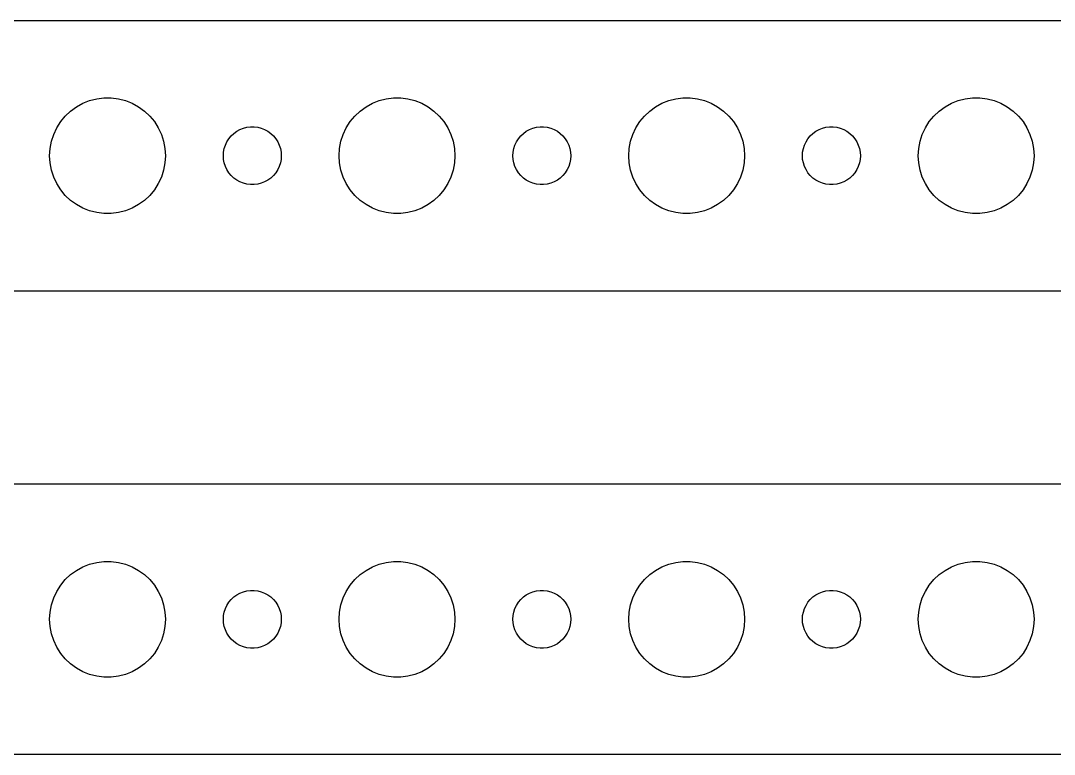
# Model space of a CAD drawing. Header units: metres. Extents: x -217 to 217, y 41 to 79.
# Drawn here: x -109.5 to -56, y 41 to 79 of the extents above; entities that cross this region are included whole.
import ezdxf

# ---------------------------------------------------------------- set-up
doc = ezdxf.new("R2010")
doc.units = ezdxf.units.M

msp = doc.modelspace()

# ---------------------------------------------------------------- linework, layer by layer
for p, q in [((212.314, 78.9901), (-212.314, 78.9901)), ((-105.562, 74.9469), (-105.188, 74.9941)), ((-105.188, 74.9941), (-104.812, 74.9941)), ((-104.812, 74.9941), (-104.438, 74.9469)), ((-90.5621, 74.9469), (-90.1884, 74.9941)), ((-90.1884, 74.9941), (-89.8116, 74.9941)), ((-89.8116, 74.9941), (-89.4379, 74.9469)), ((-75.5621, 74.9469), (-75.1884, 74.9941)), ((-75.1884, 74.9941), (-74.8116, 74.9941)), ((-74.8116, 74.9941), (-74.4379, 74.9469)), ((-60.5621, 74.9469), (-60.1884, 74.9941)), ((-60.1884, 74.9941), (-59.8116, 74.9941)), ((-59.8116, 74.9941), (-59.4379, 74.9469)), ((-106.912, 74.3115), (-106.607, 74.533)), ((-106.607, 74.533), (-106.277, 74.7145)), ((-106.277, 74.7145), (-105.927, 74.8532)), ((-105.927, 74.8532), (-105.562, 74.9469)), ((-104.438, 74.9469), (-104.073, 74.8532)), ((-104.073, 74.8532), (-103.723, 74.7145)), ((-103.723, 74.7145), (-103.393, 74.533)), ((-103.393, 74.533), (-103.088, 74.3115)), ((-91.9123, 74.3115), (-91.6075, 74.533)), ((-91.6075, 74.533), (-91.2773, 74.7145)), ((-91.2773, 74.7145), (-90.927, 74.8532)), ((-90.927, 74.8532), (-90.5621, 74.9469)), ((-89.4379, 74.9469), (-89.073, 74.8532)), ((-89.073, 74.8532), (-88.7227, 74.7145)), ((-88.7227, 74.7145), (-88.3925, 74.533)), ((-88.3925, 74.533), (-88.0877, 74.3115)), ((-76.9123, 74.3115), (-76.6075, 74.533)), ((-76.6075, 74.533), (-76.2773, 74.7145)), ((-76.2773, 74.7145), (-75.927, 74.8532)), ((-75.927, 74.8532), (-75.5621, 74.9469)), ((-74.4379, 74.9469), (-74.073, 74.8532)), ((-74.073, 74.8532), (-73.7227, 74.7145)), ((-73.7227, 74.7145), (-73.3925, 74.533)), ((-73.3925, 74.533), (-73.0877, 74.3115)), ((-61.9123, 74.3115), (-61.6075, 74.533)), ((-61.6075, 74.533), (-61.2773, 74.7145)), ((-61.2773, 74.7145), (-60.927, 74.8532)), ((-60.927, 74.8532), (-60.5621, 74.9469)), ((-59.4379, 74.9469), (-59.0729, 74.8532)), ((-59.0729, 74.8532), (-58.7227, 74.7145)), ((-58.7227, 74.7145), (-58.3925, 74.533)), ((-58.3925, 74.533), (-58.0877, 74.3115)), ((-107.427, 73.7634), (-107.187, 74.0536)), ((-107.187, 74.0536), (-106.912, 74.3115)), ((-103.088, 74.3115), (-102.813, 74.0536)), ((-102.813, 74.0536), (-102.573, 73.7634)), ((-92.427, 73.7634), (-92.1869, 74.0536)), ((-92.1869, 74.0536), (-91.9123, 74.3115)), ((-88.0877, 74.3115), (-87.8131, 74.0536)), ((-87.8131, 74.0536), (-87.573, 73.7634)), ((-77.427, 73.7634), (-77.1869, 74.0536)), ((-77.1869, 74.0536), (-76.9123, 74.3115)), ((-73.0877, 74.3115), (-72.8131, 74.0536)), ((-72.8131, 74.0536), (-72.573, 73.7634)), ((-62.427, 73.7634), (-62.1869, 74.0536)), ((-62.1869, 74.0536), (-61.9123, 74.3115)), ((-58.0877, 74.3115), (-57.8131, 74.0536)), ((-57.8131, 74.0536), (-57.5729, 73.7634)), ((-107.789, 73.1044), (-107.629, 73.4453)), ((-107.629, 73.4453), (-107.427, 73.7634)), ((-102.573, 73.7634), (-102.371, 73.4453)), ((-102.371, 73.4453), (-102.211, 73.1044)), ((-98.1387, 73.3572), (-97.9635, 73.4266)), ((-97.9635, 73.4266), (-97.7811, 73.4734)), ((-97.7811, 73.4734), (-97.5942, 73.497)), ((-97.5942, 73.497), (-97.4058, 73.497)), ((-97.4058, 73.497), (-97.2189, 73.4734)), ((-97.2189, 73.4734), (-97.0365, 73.4266)), ((-97.0365, 73.4266), (-96.8613, 73.3572)), ((-92.7893, 73.1044), (-92.6289, 73.4453)), ((-92.6289, 73.4453), (-92.427, 73.7634)), ((-87.573, 73.7634), (-87.3711, 73.4453)), ((-87.3711, 73.4453), (-87.2107, 73.1044)), ((-83.1387, 73.3572), (-82.9635, 73.4266)), ((-82.9635, 73.4266), (-82.7811, 73.4734)), ((-82.7811, 73.4734), (-82.5942, 73.497)), ((-82.5942, 73.497), (-82.4058, 73.497)), ((-82.4058, 73.497), (-82.2189, 73.4734)), ((-82.2189, 73.4734), (-82.0365, 73.4266)), ((-82.0365, 73.4266), (-81.8613, 73.3572)), ((-77.7893, 73.1044), (-77.6289, 73.4453)), ((-77.6289, 73.4453), (-77.427, 73.7634)), ((-72.573, 73.7634), (-72.3711, 73.4453)), ((-72.3711, 73.4453), (-72.2107, 73.1044)), ((-68.1387, 73.3572), (-67.9635, 73.4266)), ((-67.9635, 73.4266), (-67.7811, 73.4734)), ((-67.7811, 73.4734), (-67.5942, 73.497)), ((-67.5942, 73.497), (-67.4058, 73.497)), ((-67.4058, 73.497), (-67.2189, 73.4734)), ((-67.2189, 73.4734), (-67.0365, 73.4266)), ((-67.0365, 73.4266), (-66.8613, 73.3572)), ((-62.7893, 73.1044), (-62.6289, 73.4453)), ((-62.6289, 73.4453), (-62.427, 73.7634)), ((-57.5729, 73.7634), (-57.3711, 73.4453)), ((-57.3711, 73.4453), (-57.2107, 73.1044)), ((-107.906, 72.7461), (-107.789, 73.1044)), ((-102.211, 73.1044), (-102.094, 72.7461)), ((-98.8145, 72.7226), (-98.7135, 72.8817)), ((-98.7135, 72.8817), (-98.5934, 73.0268)), ((-98.5934, 73.0268), (-98.4561, 73.1558)), ((-98.4561, 73.1558), (-98.3037, 73.2665)), ((-98.3037, 73.2665), (-98.1387, 73.3572)), ((-96.8613, 73.3572), (-96.6963, 73.2665)), ((-96.6963, 73.2665), (-96.5439, 73.1558)), ((-96.5439, 73.1558), (-96.4065, 73.0268)), ((-96.4065, 73.0268), (-96.2865, 72.8817)), ((-96.2865, 72.8817), (-96.1855, 72.7226)), ((-92.9057, 72.7461), (-92.7893, 73.1044)), ((-87.2107, 73.1044), (-87.0943, 72.7461)), ((-83.8145, 72.7226), (-83.7135, 72.8817)), ((-83.7135, 72.8817), (-83.5934, 73.0268)), ((-83.5934, 73.0268), (-83.4561, 73.1558)), ((-83.4561, 73.1558), (-83.3037, 73.2665)), ((-83.3037, 73.2665), (-83.1387, 73.3572)), ((-81.8613, 73.3572), (-81.6963, 73.2665)), ((-81.6963, 73.2665), (-81.5439, 73.1558)), ((-81.5439, 73.1558), (-81.4065, 73.0268)), ((-81.4065, 73.0268), (-81.2865, 72.8817)), ((-81.2865, 72.8817), (-81.1855, 72.7226)), ((-77.9057, 72.7461), (-77.7893, 73.1044)), ((-72.2107, 73.1044), (-72.0943, 72.7461)), ((-68.8145, 72.7226), (-68.7135, 72.8817)), ((-68.7135, 72.8817), (-68.5934, 73.0268)), ((-68.5934, 73.0268), (-68.4561, 73.1558)), ((-68.4561, 73.1558), (-68.3037, 73.2665)), ((-68.3037, 73.2665), (-68.1387, 73.3572)), ((-66.8613, 73.3572), (-66.6963, 73.2665)), ((-66.6963, 73.2665), (-66.5439, 73.1558)), ((-66.5439, 73.1558), (-66.4065, 73.0268)), ((-66.4065, 73.0268), (-66.2865, 72.8817)), ((-66.2865, 72.8817), (-66.1855, 72.7226)), ((-62.9057, 72.7461), (-62.7893, 73.1044)), ((-57.2107, 73.1044), (-57.0942, 72.7461)), ((-108, 72), (-107.976, 72.376)), ((-107.976, 72.376), (-107.906, 72.7461)), ((-102.094, 72.7461), (-102.024, 72.376)), ((-102.024, 72.376), (-102, 72)), ((-98.9882, 72.188), (-98.9529, 72.373)), ((-98.9529, 72.373), (-98.8947, 72.5522)), ((-98.8947, 72.5522), (-98.8145, 72.7226)), ((-96.1855, 72.7226), (-96.1053, 72.5522)), ((-96.1053, 72.5522), (-96.0471, 72.373)), ((-96.0471, 72.373), (-96.0118, 72.188)), ((-93, 72), (-92.9763, 72.376)), ((-92.9763, 72.376), (-92.9057, 72.7461)), ((-87.0943, 72.7461), (-87.0237, 72.376)), ((-87.0237, 72.376), (-87, 72)), ((-83.9882, 72.188), (-83.9529, 72.373)), ((-83.9529, 72.373), (-83.8947, 72.5522)), ((-83.8947, 72.5522), (-83.8145, 72.7226)), ((-81.1855, 72.7226), (-81.1053, 72.5522)), ((-81.1053, 72.5522), (-81.0471, 72.373)), ((-81.0471, 72.373), (-81.0118, 72.188)), ((-78, 72), (-77.9763, 72.376)), ((-77.9763, 72.376), (-77.9057, 72.7461)), ((-72.0943, 72.7461), (-72.0237, 72.376)), ((-72.0237, 72.376), (-72, 72)), ((-68.9882, 72.188), (-68.9529, 72.373)), ((-68.9529, 72.373), (-68.8947, 72.5522)), ((-68.8947, 72.5522), (-68.8145, 72.7226)), ((-66.1855, 72.7226), (-66.1053, 72.5522)), ((-66.1053, 72.5522), (-66.0471, 72.373)), ((-66.0471, 72.373), (-66.0118, 72.188)), ((-63, 72), (-62.9763, 72.376)), ((-62.9763, 72.376), (-62.9057, 72.7461)), ((-57.0942, 72.7461), (-57.0237, 72.376)), ((-57.0237, 72.376), (-57, 72)), ((-107.976, 71.624), (-108, 72)), ((-102, 72), (-102.024, 71.624)), ((-99, 72), (-98.9882, 72.188)), ((-98.9882, 71.812), (-99, 72)), ((-98.9529, 71.627), (-98.9882, 71.812)), ((-96.0118, 71.812), (-96.0471, 71.627)), ((-96.0118, 72.188), (-96, 72)), ((-96, 72), (-96.0118, 71.812)), ((-92.9763, 71.624), (-93, 72)), ((-87, 72), (-87.0237, 71.624)), ((-84, 72), (-83.9882, 72.188)), ((-83.9882, 71.812), (-84, 72)), ((-83.9529, 71.627), (-83.9882, 71.812)), ((-81.0118, 71.812), (-81.0471, 71.627)), ((-81.0118, 72.188), (-81, 72)), ((-81, 72), (-81.0118, 71.812)), ((-77.9763, 71.624), (-78, 72)), ((-72, 72), (-72.0237, 71.624)), ((-69, 72), (-68.9882, 72.188)), ((-68.9882, 71.812), (-69, 72)), ((-68.9529, 71.627), (-68.9882, 71.812)), ((-66.0118, 71.812), (-66.0471, 71.627)), ((-66.0118, 72.188), (-66, 72)), ((-66, 72), (-66.0118, 71.812)), ((-62.9763, 71.624), (-63, 72)), ((-57, 72), (-57.0237, 71.624)), ((-107.906, 71.2539), (-107.976, 71.624)), ((-107.789, 70.8956), (-107.906, 71.2539)), ((-102.094, 71.2539), (-102.211, 70.8956)), ((-102.024, 71.624), (-102.094, 71.2539)), ((-98.8947, 71.4478), (-98.9529, 71.627)), ((-98.8145, 71.2774), (-98.8947, 71.4478)), ((-98.7135, 71.1183), (-98.8145, 71.2774)), ((-96.1855, 71.2774), (-96.2865, 71.1183)), ((-96.1053, 71.4478), (-96.1855, 71.2774)), ((-96.0471, 71.627), (-96.1053, 71.4478)), ((-92.9057, 71.2539), (-92.9763, 71.624)), ((-92.7893, 70.8956), (-92.9057, 71.2539)), ((-87.0943, 71.2539), (-87.2107, 70.8956)), ((-87.0237, 71.624), (-87.0943, 71.2539)), ((-83.8947, 71.4478), (-83.9529, 71.627)), ((-83.8145, 71.2774), (-83.8947, 71.4478)), ((-83.7135, 71.1183), (-83.8145, 71.2774)), ((-81.1855, 71.2774), (-81.2865, 71.1183)), ((-81.1053, 71.4478), (-81.1855, 71.2774)), ((-81.0471, 71.627), (-81.1053, 71.4478)), ((-77.9057, 71.2539), (-77.9763, 71.624)), ((-77.7893, 70.8956), (-77.9057, 71.2539)), ((-72.0943, 71.2539), (-72.2107, 70.8956)), ((-72.0237, 71.624), (-72.0943, 71.2539)), ((-68.8947, 71.4478), (-68.9529, 71.627)), ((-68.8145, 71.2774), (-68.8947, 71.4478)), ((-68.7135, 71.1183), (-68.8145, 71.2774)), ((-66.1855, 71.2774), (-66.2865, 71.1183)), ((-66.1053, 71.4478), (-66.1855, 71.2774)), ((-66.0471, 71.627), (-66.1053, 71.4478)), ((-62.9057, 71.2539), (-62.9763, 71.624)), ((-62.7893, 70.8956), (-62.9057, 71.2539)), ((-57.0942, 71.2539), (-57.2107, 70.8956)), ((-57.0237, 71.624), (-57.0942, 71.2539)), ((-107.629, 70.5547), (-107.789, 70.8956)), ((-102.211, 70.8956), (-102.371, 70.5547)), ((-98.5934, 70.9732), (-98.7135, 71.1183)), ((-98.4561, 70.8442), (-98.5934, 70.9732)), ((-98.3037, 70.7335), (-98.4561, 70.8442)), ((-98.1387, 70.6428), (-98.3037, 70.7335)), ((-96.6963, 70.7335), (-96.8613, 70.6428)), ((-96.5439, 70.8442), (-96.6963, 70.7335)), ((-96.4065, 70.9732), (-96.5439, 70.8442)), ((-96.2865, 71.1183), (-96.4065, 70.9732)), ((-92.6289, 70.5547), (-92.7893, 70.8956)), ((-87.2107, 70.8956), (-87.3711, 70.5547)), ((-83.5934, 70.9732), (-83.7135, 71.1183)), ((-83.4561, 70.8442), (-83.5934, 70.9732)), ((-83.3037, 70.7335), (-83.4561, 70.8442)), ((-83.1387, 70.6428), (-83.3037, 70.7335)), ((-81.6963, 70.7335), (-81.8613, 70.6428)), ((-81.5439, 70.8442), (-81.6963, 70.7335)), ((-81.4065, 70.9732), (-81.5439, 70.8442)), ((-81.2865, 71.1183), (-81.4065, 70.9732)), ((-77.6289, 70.5547), (-77.7893, 70.8956)), ((-72.2107, 70.8956), (-72.3711, 70.5547)), ((-68.5934, 70.9732), (-68.7135, 71.1183)), ((-68.4561, 70.8442), (-68.5934, 70.9732)), ((-68.3037, 70.7335), (-68.4561, 70.8442)), ((-68.1387, 70.6428), (-68.3037, 70.7335)), ((-66.6963, 70.7335), (-66.8613, 70.6428)), ((-66.5439, 70.8442), (-66.6963, 70.7335)), ((-66.4065, 70.9732), (-66.5439, 70.8442)), ((-66.2865, 71.1183), (-66.4065, 70.9732)), ((-62.6289, 70.5547), (-62.7893, 70.8956)), ((-57.2107, 70.8956), (-57.3711, 70.5547)), ((-107.427, 70.2366), (-107.629, 70.5547)), ((-107.187, 69.9464), (-107.427, 70.2366)), ((-102.573, 70.2366), (-102.813, 69.9464)), ((-102.371, 70.5547), (-102.573, 70.2366)), ((-97.9635, 70.5734), (-98.1387, 70.6428)), ((-97.7811, 70.5266), (-97.9635, 70.5734)), ((-97.5942, 70.503), (-97.7811, 70.5266)), ((-97.4058, 70.503), (-97.5942, 70.503)), ((-97.2189, 70.5266), (-97.4058, 70.503)), ((-97.0365, 70.5734), (-97.2189, 70.5266)), ((-96.8613, 70.6428), (-97.0365, 70.5734)), ((-92.427, 70.2366), (-92.6289, 70.5547)), ((-92.1869, 69.9464), (-92.427, 70.2366)), ((-87.573, 70.2366), (-87.8131, 69.9464)), ((-87.3711, 70.5547), (-87.573, 70.2366)), ((-82.9635, 70.5734), (-83.1387, 70.6428)), ((-82.7811, 70.5266), (-82.9635, 70.5734)), ((-82.5942, 70.503), (-82.7811, 70.5266)), ((-82.4058, 70.503), (-82.5942, 70.503)), ((-82.2189, 70.5266), (-82.4058, 70.503)), ((-82.0365, 70.5734), (-82.2189, 70.5266)), ((-81.8613, 70.6428), (-82.0365, 70.5734)), ((-77.427, 70.2366), (-77.6289, 70.5547)), ((-77.1869, 69.9464), (-77.427, 70.2366)), ((-72.573, 70.2366), (-72.8131, 69.9464)), ((-72.3711, 70.5547), (-72.573, 70.2366)), ((-67.9635, 70.5734), (-68.1387, 70.6428)), ((-67.7811, 70.5266), (-67.9635, 70.5734)), ((-67.5942, 70.503), (-67.7811, 70.5266)), ((-67.4058, 70.503), (-67.5942, 70.503)), ((-67.2189, 70.5266), (-67.4058, 70.503)), ((-67.0365, 70.5734), (-67.2189, 70.5266)), ((-66.8613, 70.6428), (-67.0365, 70.5734)), ((-62.427, 70.2366), (-62.6289, 70.5547)), ((-62.1869, 69.9464), (-62.427, 70.2366)), ((-57.5729, 70.2366), (-57.8131, 69.9464)), ((-57.3711, 70.5547), (-57.5729, 70.2366)), ((-106.912, 69.6885), (-107.187, 69.9464)), ((-106.607, 69.467), (-106.912, 69.6885)), ((-103.088, 69.6885), (-103.393, 69.467)), ((-102.813, 69.9464), (-103.088, 69.6885)), ((-91.9123, 69.6885), (-92.1869, 69.9464)), ((-91.6075, 69.467), (-91.9123, 69.6885)), ((-88.0877, 69.6885), (-88.3925, 69.467)), ((-87.8131, 69.9464), (-88.0877, 69.6885)), ((-76.9123, 69.6885), (-77.1869, 69.9464)), ((-76.6075, 69.467), (-76.9123, 69.6885)), ((-73.0877, 69.6885), (-73.3925, 69.467)), ((-72.8131, 69.9464), (-73.0877, 69.6885)), ((-61.9123, 69.6885), (-62.1869, 69.9464)), ((-61.6075, 69.467), (-61.9123, 69.6885)), ((-58.0877, 69.6885), (-58.3925, 69.467)), ((-57.8131, 69.9464), (-58.0877, 69.6885)), ((-106.277, 69.2855), (-106.607, 69.467)), ((-105.927, 69.1468), (-106.277, 69.2855)), ((-105.562, 69.0531), (-105.927, 69.1468)), ((-104.073, 69.1468), (-104.438, 69.0531)), ((-103.723, 69.2855), (-104.073, 69.1468)), ((-103.393, 69.467), (-103.723, 69.2855)), ((-91.2773, 69.2855), (-91.6075, 69.467)), ((-90.927, 69.1468), (-91.2773, 69.2855)), ((-90.5621, 69.0531), (-90.927, 69.1468)), ((-89.073, 69.1468), (-89.4379, 69.0531)), ((-88.7227, 69.2855), (-89.073, 69.1468)), ((-88.3925, 69.467), (-88.7227, 69.2855)), ((-76.2773, 69.2855), (-76.6075, 69.467)), ((-75.927, 69.1468), (-76.2773, 69.2855)), ((-75.5621, 69.0531), (-75.927, 69.1468)), ((-74.073, 69.1468), (-74.4379, 69.0531)), ((-73.7227, 69.2855), (-74.073, 69.1468)), ((-73.3925, 69.467), (-73.7227, 69.2855)), ((-61.2773, 69.2855), (-61.6075, 69.467)), ((-60.927, 69.1468), (-61.2773, 69.2855)), ((-60.5621, 69.0531), (-60.927, 69.1468)), ((-59.0729, 69.1468), (-59.4379, 69.0531)), ((-58.7227, 69.2855), (-59.0729, 69.1468)), ((-58.3925, 69.467), (-58.7227, 69.2855)), ((-105.188, 69.0059), (-105.562, 69.0531)), ((-104.812, 69.0059), (-105.188, 69.0059)), ((-104.438, 69.0531), (-104.812, 69.0059)), ((-90.1884, 69.0059), (-90.5621, 69.0531)), ((-89.8116, 69.0059), (-90.1884, 69.0059)), ((-89.4379, 69.0531), (-89.8116, 69.0059)), ((-75.1884, 69.0059), (-75.5621, 69.0531)), ((-74.8116, 69.0059), (-75.1884, 69.0059)), ((-74.4379, 69.0531), (-74.8116, 69.0059)), ((-60.1884, 69.0059), (-60.5621, 69.0531)), ((-59.8116, 69.0059), (-60.1884, 69.0059)), ((-59.4379, 69.0531), (-59.8116, 69.0059)), ((-212.314, 65.0099), (212.314, 65.0099)), ((212.314, 54.9901), (-212.314, 54.9901)), ((-105.927, 50.8532), (-105.562, 50.9469)), ((-105.562, 50.9469), (-105.188, 50.9941)), ((-105.188, 50.9941), (-104.812, 50.9941)), ((-104.812, 50.9941), (-104.438, 50.9469)), ((-104.438, 50.9469), (-104.073, 50.8532)), ((-90.927, 50.8532), (-90.5621, 50.9469)), ((-90.5621, 50.9469), (-90.1884, 50.9941)), ((-90.1884, 50.9941), (-89.8116, 50.9941)), ((-89.8116, 50.9941), (-89.4379, 50.9469)), ((-89.4379, 50.9469), (-89.073, 50.8532)), ((-75.927, 50.8532), (-75.5621, 50.9469)), ((-75.5621, 50.9469), (-75.1884, 50.9941)), ((-75.1884, 50.9941), (-74.8116, 50.9941)), ((-74.8116, 50.9941), (-74.4379, 50.9469)), ((-74.4379, 50.9469), (-74.073, 50.8532)), ((-60.927, 50.8532), (-60.5621, 50.9469)), ((-60.5621, 50.9469), (-60.1884, 50.9941)), ((-60.1884, 50.9941), (-59.8116, 50.9941)), ((-59.8116, 50.9941), (-59.4379, 50.9469)), ((-59.4379, 50.9469), (-59.0729, 50.8532)), ((-106.912, 50.3115), (-106.607, 50.533)), ((-106.607, 50.533), (-106.277, 50.7145)), ((-106.277, 50.7145), (-105.927, 50.8532)), ((-104.073, 50.8532), (-103.723, 50.7145)), ((-103.723, 50.7145), (-103.393, 50.533)), ((-103.393, 50.533), (-103.088, 50.3115)), ((-91.9123, 50.3115), (-91.6075, 50.533)), ((-91.6075, 50.533), (-91.2773, 50.7145)), ((-91.2773, 50.7145), (-90.927, 50.8532)), ((-89.073, 50.8532), (-88.7227, 50.7145)), ((-88.7227, 50.7145), (-88.3925, 50.533)), ((-88.3925, 50.533), (-88.0877, 50.3115)), ((-76.9123, 50.3115), (-76.6075, 50.533)), ((-76.6075, 50.533), (-76.2773, 50.7145)), ((-76.2773, 50.7145), (-75.927, 50.8532)), ((-74.073, 50.8532), (-73.7227, 50.7145)), ((-73.7227, 50.7145), (-73.3925, 50.533)), ((-73.3925, 50.533), (-73.0877, 50.3115)), ((-61.9123, 50.3115), (-61.6075, 50.533)), ((-61.6075, 50.533), (-61.2773, 50.7145)), ((-61.2773, 50.7145), (-60.927, 50.8532)), ((-59.0729, 50.8532), (-58.7227, 50.7145)), ((-58.7227, 50.7145), (-58.3925, 50.533)), ((-58.3925, 50.533), (-58.0877, 50.3115)), ((-107.427, 49.7634), (-107.187, 50.0536)), ((-107.187, 50.0536), (-106.912, 50.3115)), ((-103.088, 50.3115), (-102.813, 50.0536)), ((-102.813, 50.0536), (-102.573, 49.7634)), ((-92.427, 49.7634), (-92.1869, 50.0536)), ((-92.1869, 50.0536), (-91.9123, 50.3115)), ((-88.0877, 50.3115), (-87.8131, 50.0536)), ((-87.8131, 50.0536), (-87.573, 49.7634)), ((-77.427, 49.7634), (-77.1869, 50.0536)), ((-77.1869, 50.0536), (-76.9123, 50.3115)), ((-73.0877, 50.3115), (-72.8131, 50.0536)), ((-72.8131, 50.0536), (-72.573, 49.7634)), ((-62.427, 49.7634), (-62.1869, 50.0536)), ((-62.1869, 50.0536), (-61.9123, 50.3115)), ((-58.0877, 50.3115), (-57.8131, 50.0536)), ((-57.8131, 50.0536), (-57.5729, 49.7634)), ((-107.789, 49.1044), (-107.629, 49.4453)), ((-107.629, 49.4453), (-107.427, 49.7634)), ((-102.573, 49.7634), (-102.371, 49.4453)), ((-102.371, 49.4453), (-102.211, 49.1044)), ((-98.4561, 49.1558), (-98.3037, 49.2665)), ((-98.3037, 49.2665), (-98.1387, 49.3572)), ((-98.1387, 49.3572), (-97.9635, 49.4266)), ((-97.9635, 49.4266), (-97.7811, 49.4734)), ((-97.7811, 49.4734), (-97.5942, 49.497)), ((-97.5942, 49.497), (-97.4058, 49.497)), ((-97.4058, 49.497), (-97.2189, 49.4734)), ((-97.2189, 49.4734), (-97.0365, 49.4266)), ((-97.0365, 49.4266), (-96.8613, 49.3572)), ((-96.8613, 49.3572), (-96.6963, 49.2665)), ((-96.6963, 49.2665), (-96.5439, 49.1558)), ((-92.7893, 49.1044), (-92.6289, 49.4453)), ((-92.6289, 49.4453), (-92.427, 49.7634)), ((-87.573, 49.7634), (-87.3711, 49.4453)), ((-87.3711, 49.4453), (-87.2107, 49.1044)), ((-83.4561, 49.1558), (-83.3037, 49.2665)), ((-83.3037, 49.2665), (-83.1387, 49.3572)), ((-83.1387, 49.3572), (-82.9635, 49.4266)), ((-82.9635, 49.4266), (-82.7811, 49.4734)), ((-82.7811, 49.4734), (-82.5942, 49.497)), ((-82.5942, 49.497), (-82.4058, 49.497)), ((-82.4058, 49.497), (-82.2189, 49.4734)), ((-82.2189, 49.4734), (-82.0365, 49.4266)), ((-82.0365, 49.4266), (-81.8613, 49.3572)), ((-81.8613, 49.3572), (-81.6963, 49.2665)), ((-81.6963, 49.2665), (-81.5439, 49.1558)), ((-77.7893, 49.1044), (-77.6289, 49.4453)), ((-77.6289, 49.4453), (-77.427, 49.7634)), ((-72.573, 49.7634), (-72.3711, 49.4453)), ((-72.3711, 49.4453), (-72.2107, 49.1044)), ((-68.4561, 49.1558), (-68.3037, 49.2665)), ((-68.3037, 49.2665), (-68.1387, 49.3572)), ((-68.1387, 49.3572), (-67.9635, 49.4266)), ((-67.9635, 49.4266), (-67.7811, 49.4734)), ((-67.7811, 49.4734), (-67.5942, 49.497)), ((-67.5942, 49.497), (-67.4058, 49.497)), ((-67.4058, 49.497), (-67.2189, 49.4734)), ((-67.2189, 49.4734), (-67.0365, 49.4266)), ((-67.0365, 49.4266), (-66.8613, 49.3572)), ((-66.8613, 49.3572), (-66.6963, 49.2665)), ((-66.6963, 49.2665), (-66.5439, 49.1558)), ((-62.7893, 49.1044), (-62.6289, 49.4453)), ((-62.6289, 49.4453), (-62.427, 49.7634)), ((-57.5729, 49.7634), (-57.3711, 49.4453)), ((-57.3711, 49.4453), (-57.2107, 49.1044)), ((-107.976, 48.376), (-107.906, 48.7461)), ((-107.906, 48.7461), (-107.789, 49.1044)), ((-102.211, 49.1044), (-102.094, 48.7461)), ((-102.094, 48.7461), (-102.024, 48.376)), ((-98.8145, 48.7226), (-98.7135, 48.8817)), ((-98.7135, 48.8817), (-98.5934, 49.0268)), ((-98.5934, 49.0268), (-98.4561, 49.1558)), ((-96.5439, 49.1558), (-96.4065, 49.0268)), ((-96.4065, 49.0268), (-96.2865, 48.8817)), ((-96.2865, 48.8817), (-96.1855, 48.7226)), ((-92.9763, 48.376), (-92.9057, 48.7461)), ((-92.9057, 48.7461), (-92.7893, 49.1044)), ((-87.2107, 49.1044), (-87.0943, 48.7461)), ((-87.0943, 48.7461), (-87.0237, 48.376)), ((-83.8145, 48.7226), (-83.7135, 48.8817)), ((-83.7135, 48.8817), (-83.5934, 49.0268)), ((-83.5934, 49.0268), (-83.4561, 49.1558)), ((-81.5439, 49.1558), (-81.4065, 49.0268)), ((-81.4065, 49.0268), (-81.2865, 48.8817)), ((-81.2865, 48.8817), (-81.1855, 48.7226)), ((-77.9763, 48.376), (-77.9057, 48.7461)), ((-77.9057, 48.7461), (-77.7893, 49.1044)), ((-72.2107, 49.1044), (-72.0943, 48.7461)), ((-72.0943, 48.7461), (-72.0237, 48.376)), ((-68.8145, 48.7226), (-68.7135, 48.8817)), ((-68.7135, 48.8817), (-68.5934, 49.0268)), ((-68.5934, 49.0268), (-68.4561, 49.1558)), ((-66.5439, 49.1558), (-66.4065, 49.0268)), ((-66.4065, 49.0268), (-66.2865, 48.8817)), ((-66.2865, 48.8817), (-66.1855, 48.7226)), ((-62.9763, 48.376), (-62.9057, 48.7461)), ((-62.9057, 48.7461), (-62.7893, 49.1044)), ((-57.2107, 49.1044), (-57.0942, 48.7461)), ((-57.0942, 48.7461), (-57.0237, 48.376)), ((-108, 48), (-107.976, 48.376)), ((-102.024, 48.376), (-102, 48)), ((-98.9882, 48.188), (-98.9529, 48.373)), ((-98.9529, 48.373), (-98.8947, 48.5522)), ((-98.8947, 48.5522), (-98.8145, 48.7226)), ((-96.1855, 48.7226), (-96.1053, 48.5522)), ((-96.1053, 48.5522), (-96.0471, 48.373)), ((-96.0471, 48.373), (-96.0118, 48.188)), ((-93, 48), (-92.9763, 48.376)), ((-87.0237, 48.376), (-87, 48)), ((-83.9882, 48.188), (-83.9529, 48.373)), ((-83.9529, 48.373), (-83.8947, 48.5522)), ((-83.8947, 48.5522), (-83.8145, 48.7226)), ((-81.1855, 48.7226), (-81.1053, 48.5522)), ((-81.1053, 48.5522), (-81.0471, 48.373)), ((-81.0471, 48.373), (-81.0118, 48.188)), ((-78, 48), (-77.9763, 48.376)), ((-72.0237, 48.376), (-72, 48)), ((-68.9882, 48.188), (-68.9529, 48.373)), ((-68.9529, 48.373), (-68.8947, 48.5522)), ((-68.8947, 48.5522), (-68.8145, 48.7226)), ((-66.1855, 48.7226), (-66.1053, 48.5522)), ((-66.1053, 48.5522), (-66.0471, 48.373)), ((-66.0471, 48.373), (-66.0118, 48.188)), ((-63, 48), (-62.9763, 48.376)), ((-57.0237, 48.376), (-57, 48)), ((-107.976, 47.624), (-108, 48)), ((-102, 48), (-102.024, 47.624)), ((-99, 48), (-98.9882, 48.188)), ((-98.9882, 47.812), (-99, 48)), ((-98.9529, 47.627), (-98.9882, 47.812)), ((-96.0118, 47.812), (-96.0471, 47.627)), ((-96.0118, 48.188), (-96, 48)), ((-96, 48), (-96.0118, 47.812)), ((-92.9763, 47.624), (-93, 48)), ((-87, 48), (-87.0237, 47.624)), ((-84, 48), (-83.9882, 48.188)), ((-83.9882, 47.812), (-84, 48)), ((-83.9529, 47.627), (-83.9882, 47.812)), ((-81.0118, 47.812), (-81.0471, 47.627)), ((-81.0118, 48.188), (-81, 48)), ((-81, 48), (-81.0118, 47.812)), ((-77.9763, 47.624), (-78, 48)), ((-72, 48), (-72.0237, 47.624)), ((-69, 48), (-68.9882, 48.188)), ((-68.9882, 47.812), (-69, 48)), ((-68.9529, 47.627), (-68.9882, 47.812)), ((-66.0118, 47.812), (-66.0471, 47.627)), ((-66.0118, 48.188), (-66, 48)), ((-66, 48), (-66.0118, 47.812)), ((-62.9763, 47.624), (-63, 48)), ((-57, 48), (-57.0237, 47.624)), ((-107.906, 47.2539), (-107.976, 47.624)), ((-107.789, 46.8956), (-107.906, 47.2539)), ((-102.094, 47.2539), (-102.211, 46.8956)), ((-102.024, 47.624), (-102.094, 47.2539)), ((-98.8947, 47.4478), (-98.9529, 47.627)), ((-98.8145, 47.2774), (-98.8947, 47.4478)), ((-98.7135, 47.1183), (-98.8145, 47.2774)), ((-96.1855, 47.2774), (-96.2865, 47.1183)), ((-96.1053, 47.4478), (-96.1855, 47.2774)), ((-96.0471, 47.627), (-96.1053, 47.4478)), ((-92.9057, 47.2539), (-92.9763, 47.624)), ((-92.7893, 46.8956), (-92.9057, 47.2539)), ((-87.0943, 47.2539), (-87.2107, 46.8956)), ((-87.0237, 47.624), (-87.0943, 47.2539)), ((-83.8947, 47.4478), (-83.9529, 47.627)), ((-83.8145, 47.2774), (-83.8947, 47.4478)), ((-83.7135, 47.1183), (-83.8145, 47.2774)), ((-81.1855, 47.2774), (-81.2865, 47.1183)), ((-81.1053, 47.4478), (-81.1855, 47.2774)), ((-81.0471, 47.627), (-81.1053, 47.4478)), ((-77.9057, 47.2539), (-77.9763, 47.624)), ((-77.7893, 46.8956), (-77.9057, 47.2539)), ((-72.0943, 47.2539), (-72.2107, 46.8956)), ((-72.0237, 47.624), (-72.0943, 47.2539)), ((-68.8947, 47.4478), (-68.9529, 47.627)), ((-68.8145, 47.2774), (-68.8947, 47.4478)), ((-68.7135, 47.1183), (-68.8145, 47.2774)), ((-66.1855, 47.2774), (-66.2865, 47.1183)), ((-66.1053, 47.4478), (-66.1855, 47.2774)), ((-66.0471, 47.627), (-66.1053, 47.4478)), ((-62.9057, 47.2539), (-62.9763, 47.624)), ((-62.7893, 46.8956), (-62.9057, 47.2539)), ((-57.0942, 47.2539), (-57.2107, 46.8956)), ((-57.0237, 47.624), (-57.0942, 47.2539)), ((-107.629, 46.5547), (-107.789, 46.8956)), ((-102.211, 46.8956), (-102.371, 46.5547)), ((-98.5934, 46.9732), (-98.7135, 47.1183)), ((-98.4561, 46.8442), (-98.5934, 46.9732)), ((-98.3037, 46.7335), (-98.4561, 46.8442)), ((-98.1387, 46.6428), (-98.3037, 46.7335)), ((-97.9635, 46.5734), (-98.1387, 46.6428)), ((-96.8613, 46.6428), (-97.0365, 46.5734)), ((-96.6963, 46.7335), (-96.8613, 46.6428)), ((-96.5439, 46.8442), (-96.6963, 46.7335)), ((-96.4065, 46.9732), (-96.5439, 46.8442)), ((-96.2865, 47.1183), (-96.4065, 46.9732)), ((-92.6289, 46.5547), (-92.7893, 46.8956)), ((-87.2107, 46.8956), (-87.3711, 46.5547)), ((-83.5934, 46.9732), (-83.7135, 47.1183)), ((-83.4561, 46.8442), (-83.5934, 46.9732)), ((-83.3037, 46.7335), (-83.4561, 46.8442)), ((-83.1387, 46.6428), (-83.3037, 46.7335)), ((-82.9635, 46.5734), (-83.1387, 46.6428)), ((-81.8613, 46.6428), (-82.0365, 46.5734)), ((-81.6963, 46.7335), (-81.8613, 46.6428)), ((-81.5439, 46.8442), (-81.6963, 46.7335)), ((-81.4065, 46.9732), (-81.5439, 46.8442)), ((-81.2865, 47.1183), (-81.4065, 46.9732)), ((-77.6289, 46.5547), (-77.7893, 46.8956)), ((-72.2107, 46.8956), (-72.3711, 46.5547)), ((-68.5934, 46.9732), (-68.7135, 47.1183)), ((-68.4561, 46.8442), (-68.5934, 46.9732)), ((-68.3037, 46.7335), (-68.4561, 46.8442)), ((-68.1387, 46.6428), (-68.3037, 46.7335)), ((-67.9635, 46.5734), (-68.1387, 46.6428)), ((-66.8613, 46.6428), (-67.0365, 46.5734)), ((-66.6963, 46.7335), (-66.8613, 46.6428)), ((-66.5439, 46.8442), (-66.6963, 46.7335)), ((-66.4065, 46.9732), (-66.5439, 46.8442)), ((-66.2865, 47.1183), (-66.4065, 46.9732)), ((-62.6289, 46.5547), (-62.7893, 46.8956)), ((-57.2107, 46.8956), (-57.3711, 46.5547)), ((-107.427, 46.2366), (-107.629, 46.5547)), ((-107.187, 45.9464), (-107.427, 46.2366)), ((-102.573, 46.2366), (-102.813, 45.9464)), ((-102.371, 46.5547), (-102.573, 46.2366)), ((-97.7811, 46.5266), (-97.9635, 46.5734)), ((-97.5942, 46.503), (-97.7811, 46.5266)), ((-97.4058, 46.503), (-97.5942, 46.503)), ((-97.2189, 46.5266), (-97.4058, 46.503)), ((-97.0365, 46.5734), (-97.2189, 46.5266)), ((-92.427, 46.2366), (-92.6289, 46.5547)), ((-92.1869, 45.9464), (-92.427, 46.2366)), ((-87.573, 46.2366), (-87.8131, 45.9464)), ((-87.3711, 46.5547), (-87.573, 46.2366)), ((-82.7811, 46.5266), (-82.9635, 46.5734)), ((-82.5942, 46.503), (-82.7811, 46.5266)), ((-82.4058, 46.503), (-82.5942, 46.503)), ((-82.2189, 46.5266), (-82.4058, 46.503)), ((-82.0365, 46.5734), (-82.2189, 46.5266)), ((-77.427, 46.2366), (-77.6289, 46.5547)), ((-77.1869, 45.9464), (-77.427, 46.2366)), ((-72.573, 46.2366), (-72.8131, 45.9464)), ((-72.3711, 46.5547), (-72.573, 46.2366)), ((-67.7811, 46.5266), (-67.9635, 46.5734)), ((-67.5942, 46.503), (-67.7811, 46.5266)), ((-67.4058, 46.503), (-67.5942, 46.503)), ((-67.2189, 46.5266), (-67.4058, 46.503)), ((-67.0365, 46.5734), (-67.2189, 46.5266)), ((-62.427, 46.2366), (-62.6289, 46.5547)), ((-62.1869, 45.9464), (-62.427, 46.2366)), ((-57.5729, 46.2366), (-57.8131, 45.9464)), ((-57.3711, 46.5547), (-57.5729, 46.2366)), ((-106.912, 45.6885), (-107.187, 45.9464)), ((-106.607, 45.467), (-106.912, 45.6885)), ((-103.088, 45.6885), (-103.393, 45.467)), ((-102.813, 45.9464), (-103.088, 45.6885)), ((-91.9123, 45.6885), (-92.1869, 45.9464)), ((-91.6075, 45.467), (-91.9123, 45.6885)), ((-88.0877, 45.6885), (-88.3925, 45.467)), ((-87.8131, 45.9464), (-88.0877, 45.6885)), ((-76.9123, 45.6885), (-77.1869, 45.9464)), ((-76.6075, 45.467), (-76.9123, 45.6885)), ((-73.0877, 45.6885), (-73.3925, 45.467)), ((-72.8131, 45.9464), (-73.0877, 45.6885)), ((-61.9123, 45.6885), (-62.1869, 45.9464)), ((-61.6075, 45.467), (-61.9123, 45.6885)), ((-58.0877, 45.6885), (-58.3925, 45.467)), ((-57.8131, 45.9464), (-58.0877, 45.6885)), ((-106.277, 45.2855), (-106.607, 45.467)), ((-105.927, 45.1468), (-106.277, 45.2855)), ((-105.562, 45.0531), (-105.927, 45.1468)), ((-105.188, 45.0059), (-105.562, 45.0531)), ((-104.812, 45.0059), (-105.188, 45.0059)), ((-104.438, 45.0531), (-104.812, 45.0059)), ((-104.073, 45.1468), (-104.438, 45.0531)), ((-103.723, 45.2855), (-104.073, 45.1468)), ((-103.393, 45.467), (-103.723, 45.2855)), ((-91.2773, 45.2855), (-91.6075, 45.467)), ((-90.927, 45.1468), (-91.2773, 45.2855)), ((-90.5621, 45.0531), (-90.927, 45.1468)), ((-90.1884, 45.0059), (-90.5621, 45.0531)), ((-89.8116, 45.0059), (-90.1884, 45.0059)), ((-89.4379, 45.0531), (-89.8116, 45.0059)), ((-89.073, 45.1468), (-89.4379, 45.0531)), ((-88.7227, 45.2855), (-89.073, 45.1468)), ((-88.3925, 45.467), (-88.7227, 45.2855)), ((-76.2773, 45.2855), (-76.6075, 45.467)), ((-75.927, 45.1468), (-76.2773, 45.2855)), ((-75.5621, 45.0531), (-75.927, 45.1468)), ((-75.1884, 45.0059), (-75.5621, 45.0531)), ((-74.8116, 45.0059), (-75.1884, 45.0059)), ((-74.4379, 45.0531), (-74.8116, 45.0059)), ((-74.073, 45.1468), (-74.4379, 45.0531)), ((-73.7227, 45.2855), (-74.073, 45.1468)), ((-73.3925, 45.467), (-73.7227, 45.2855)), ((-61.2773, 45.2855), (-61.6075, 45.467)), ((-60.927, 45.1468), (-61.2773, 45.2855)), ((-60.5621, 45.0531), (-60.927, 45.1468)), ((-60.1884, 45.0059), (-60.5621, 45.0531)), ((-59.8116, 45.0059), (-60.1884, 45.0059)), ((-59.4379, 45.0531), (-59.8116, 45.0059)), ((-59.0729, 45.1468), (-59.4379, 45.0531)), ((-58.7227, 45.2855), (-59.0729, 45.1468)), ((-58.3925, 45.467), (-58.7227, 45.2855)), ((-212.314, 41.0099), (212.314, 41.0099))]:
    msp.add_line(p, q)

doc.saveas('drawing.dxf')
